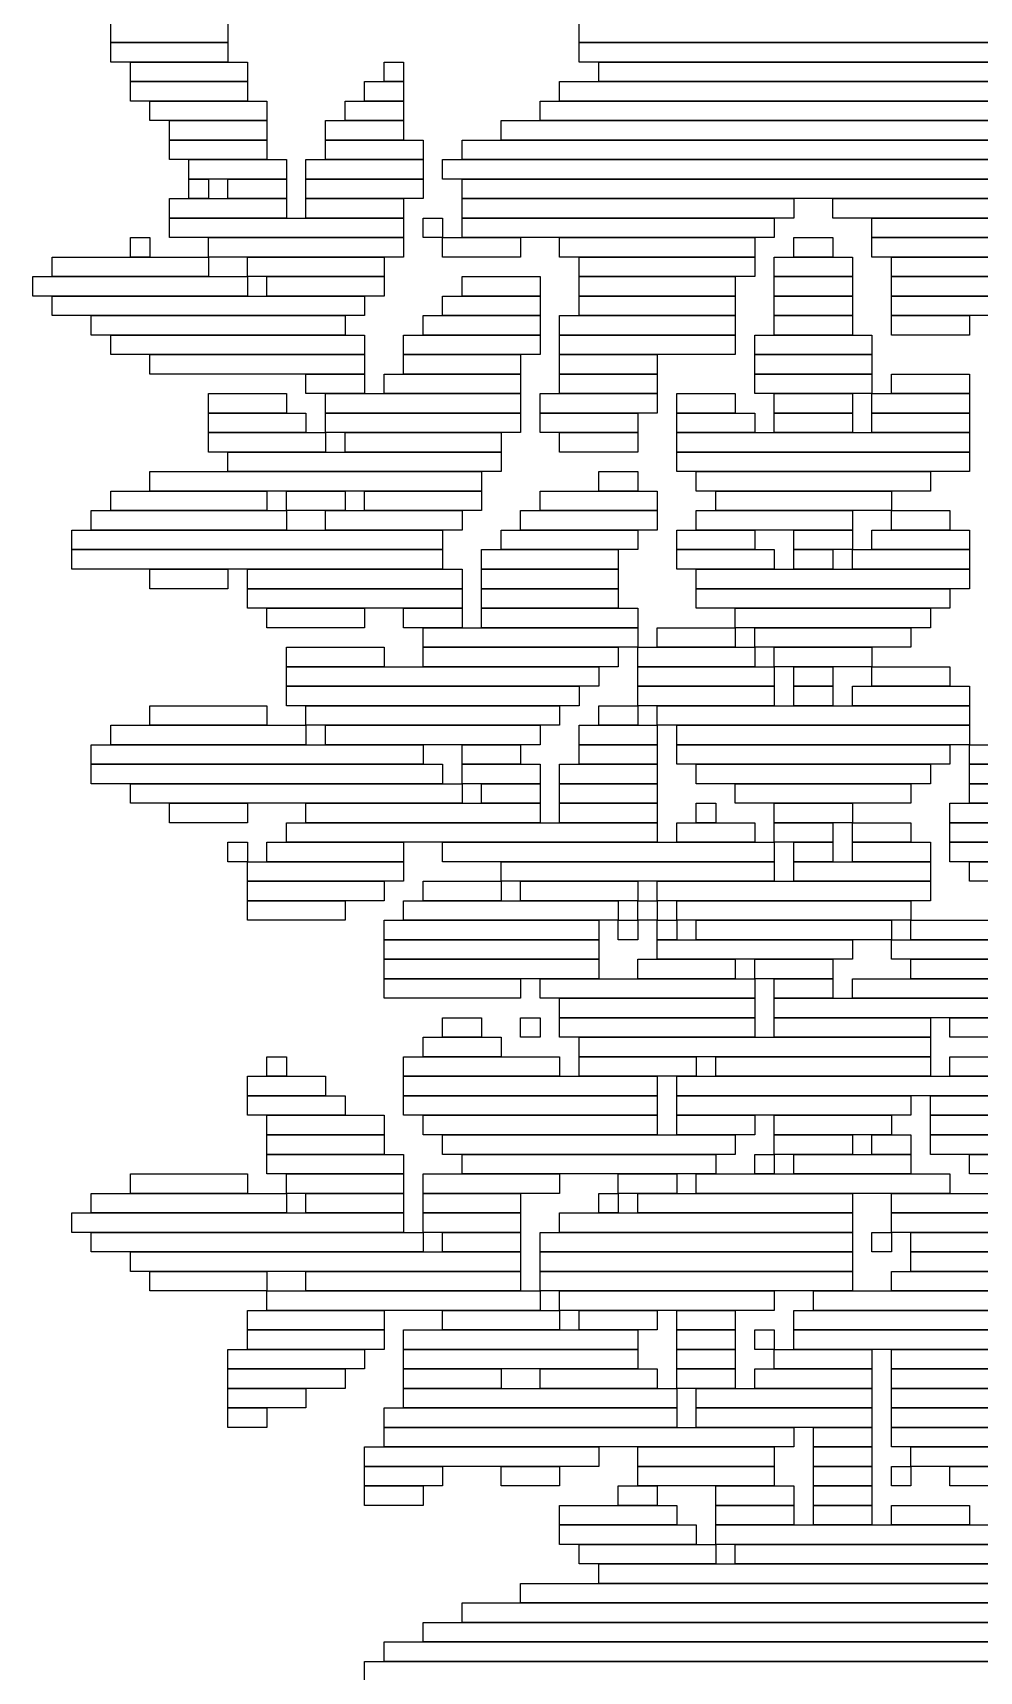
# Model space of a CAD drawing. Extents: x 291 to 733, y 317 to 719.
# Drawn here: x 291 to 339.5, y 387.5 to 471.5 of the extents above; entities that cross this region are included whole.
import ezdxf

# ---------------------------------------------------------------- set-up
doc = ezdxf.new("R2010")
doc.units = 0

msp = doc.modelspace()

# ---------------------------------------------------------------- linework, layer by layer
for p, q in [((295, 471), (295, 472)), ((301, 472), (301, 471)), ((319, 471), (319, 472)), ((301, 471), (295, 471)), ((295, 471), (301, 471)), ((295, 470), (295, 471)), ((301, 471), (301, 470)), ((376, 471), (319, 471)), ((319, 471), (376, 471)), ((319, 470), (319, 471)), ((301, 470), (295, 470)), ((296, 470), (302, 470)), ((296, 469), (296, 470)), ((302, 470), (302, 469)), ((309, 470), (310, 470)), ((309, 469), (309, 470)), ((310, 470), (310, 469)), ((376, 470), (319, 470)), ((320, 470), (375, 470)), ((320, 469), (320, 470)), ((302, 469), (296, 469)), ((296, 469), (302, 469)), ((296, 468), (296, 469)), ((302, 469), (302, 468)), ((308, 469), (310, 469)), ((308, 468), (308, 469)), ((310, 469), (309, 469)), ((310, 469), (310, 468)), ((318, 469), (377, 469)), ((318, 468), (318, 469)), ((375, 469), (320, 469)), ((302, 468), (296, 468)), ((297, 468), (303, 468)), ((297, 467), (297, 468)), ((303, 468), (303, 467)), ((307, 468), (310, 468)), ((307, 467), (307, 468)), ((310, 468), (308, 468)), ((310, 468), (310, 467)), ((317, 468), (379, 468)), ((317, 467), (317, 468)), ((377, 468), (318, 468)), ((303, 467), (297, 467)), ((298, 467), (303, 467)), ((298, 466), (298, 467)), ((303, 467), (303, 466)), ((306, 467), (310, 467)), ((306, 466), (306, 467)), ((310, 467), (307, 467)), ((310, 467), (310, 466)), ((315, 467), (381, 467)), ((315, 466), (315, 467)), ((379, 467), (317, 467)), ((303, 466), (298, 466)), ((298, 466), (303, 466)), ((298, 465), (298, 466)), ((303, 466), (303, 465)), ((310, 466), (306, 466)), ((306, 466), (311, 466)), ((306, 465), (306, 466)), ((311, 466), (311, 465)), ((313, 466), (383, 466)), ((313, 465), (313, 466)), ((381, 466), (315, 466)), ((303, 465), (298, 465)), ((299, 465), (304, 465)), ((299, 464), (299, 465)), ((304, 465), (304, 464)), ((305, 465), (311, 465)), ((305, 464), (305, 465)), ((311, 465), (306, 465)), ((311, 465), (311, 464)), ((312, 465), (386, 465)), ((312, 464), (312, 465)), ((383, 465), (313, 465)), ((304, 464), (299, 464)), ((299, 464), (300, 464)), ((299, 463), (299, 464)), ((300, 464), (300, 463)), ((301, 464), (304, 464)), ((301, 463), (301, 464)), ((304, 464), (304, 463)), ((311, 464), (305, 464)), ((305, 464), (311, 464)), ((305, 463), (305, 464)), ((311, 464), (311, 463)), ((386, 464), (312, 464)), ((313, 464), (390, 464)), ((313, 463), (313, 464)), ((298, 463), (304, 463)), ((298, 462), (298, 463)), ((300, 463), (299, 463)), ((304, 463), (301, 463)), ((304, 463), (304, 462)), ((311, 463), (305, 463)), ((305, 463), (310, 463)), ((305, 462), (305, 463)), ((310, 463), (310, 462)), ((390, 463), (313, 463)), ((313, 463), (330, 463)), ((313, 462), (313, 463)), ((330, 463), (330, 462)), ((332, 463), (394, 463)), ((332, 462), (332, 463)), ((304, 462), (298, 462)), ((298, 462), (310, 462)), ((298, 461), (298, 462)), ((310, 462), (305, 462)), ((310, 462), (310, 461)), ((311, 462), (312, 462)), ((311, 461), (311, 462)), ((312, 462), (312, 461)), ((330, 462), (313, 462)), ((313, 462), (329, 462)), ((313, 461), (313, 462)), ((329, 462), (329, 461)), ((394, 462), (332, 462)), ((334, 462), (405, 462)), ((334, 461), (334, 462)), ((296, 461), (297, 461)), ((296, 460), (296, 461)), ((297, 461), (297, 460)), ((310, 461), (298, 461)), ((300, 461), (310, 461)), ((300, 460), (300, 461)), ((310, 461), (310, 460)), ((312, 461), (311, 461)), ((312, 461), (316, 461)), ((312, 460), (312, 461)), ((329, 461), (313, 461)), ((316, 461), (316, 460)), ((318, 461), (328, 461)), ((318, 460), (318, 461)), ((328, 461), (328, 460)), ((330, 461), (332, 461)), ((330, 460), (330, 461)), ((332, 461), (332, 460)), ((405, 461), (334, 461)), ((334, 461), (404, 461)), ((334, 460), (334, 461)), ((292, 460), (300, 460)), ((292, 459), (292, 460)), ((297, 460), (296, 460)), ((310, 460), (300, 460)), ((300, 460), (300, 459)), ((302, 460), (309, 460)), ((302, 459), (302, 460)), ((309, 460), (309, 459)), ((316, 460), (312, 460)), ((328, 460), (318, 460)), ((319, 460), (328, 460)), ((319, 459), (319, 460)), ((328, 460), (328, 459)), ((329, 460), (333, 460)), ((329, 459), (329, 460)), ((332, 460), (330, 460)), ((333, 460), (333, 459)), ((404, 460), (334, 460)), ((335, 460), (404, 460)), ((335, 459), (335, 460)), ((291, 459), (302, 459)), ((291, 458), (291, 459)), ((300, 459), (292, 459)), ((309, 459), (302, 459)), ((302, 459), (302, 458)), ((303, 459), (309, 459)), ((303, 458), (303, 459)), ((309, 459), (309, 458)), ((313, 459), (317, 459)), ((313, 458), (313, 459)), ((317, 459), (317, 458)), ((328, 459), (319, 459)), ((319, 459), (327, 459)), ((319, 458), (319, 459)), ((327, 459), (327, 458)), ((333, 459), (329, 459)), ((329, 459), (333, 459)), ((329, 458), (329, 459)), ((333, 459), (333, 458)), ((404, 459), (335, 459)), ((335, 459), (403, 459)), ((335, 458), (335, 459)), ((302, 458), (291, 458)), ((292, 458), (308, 458)), ((292, 457), (292, 458)), ((309, 458), (303, 458)), ((308, 458), (308, 457)), ((312, 458), (317, 458)), ((312, 457), (312, 458)), ((317, 458), (313, 458)), ((317, 458), (317, 457)), ((327, 458), (319, 458)), ((319, 458), (327, 458)), ((319, 457), (319, 458)), ((327, 458), (327, 457)), ((333, 458), (329, 458)), ((329, 458), (333, 458)), ((329, 457), (329, 458)), ((333, 458), (333, 457)), ((403, 458), (335, 458)), ((335, 458), (402, 458)), ((335, 457), (335, 458)), ((308, 457), (292, 457)), ((294, 457), (307, 457)), ((294, 456), (294, 457)), ((307, 457), (307, 456)), ((311, 457), (317, 457)), ((311, 456), (311, 457)), ((317, 457), (312, 457)), ((317, 457), (317, 456)), ((318, 457), (327, 457)), ((318, 456), (318, 457)), ((327, 457), (319, 457)), ((327, 457), (327, 456)), ((333, 457), (329, 457)), ((329, 457), (333, 457)), ((329, 456), (329, 457)), ((333, 457), (333, 456)), ((402, 457), (335, 457)), ((335, 457), (339, 457)), ((335, 456), (335, 457)), ((339, 457), (339, 456)), ((307, 456), (294, 456)), ((295, 456), (308, 456)), ((295, 455), (295, 456)), ((308, 456), (308, 455)), ((310, 456), (317, 456)), ((310, 455), (310, 456)), ((317, 456), (311, 456)), ((317, 456), (317, 455)), ((327, 456), (318, 456)), ((318, 456), (327, 456)), ((318, 455), (318, 456)), ((327, 456), (327, 455)), ((328, 456), (334, 456)), ((328, 455), (328, 456)), ((333, 456), (329, 456)), ((334, 456), (334, 455)), ((339, 456), (335, 456)), ((308, 455), (295, 455)), ((297, 455), (308, 455)), ((297, 454), (297, 455)), ((308, 455), (308, 454)), ((317, 455), (310, 455)), ((310, 455), (316, 455)), ((310, 454), (310, 455)), ((316, 455), (316, 454)), ((327, 455), (318, 455)), ((318, 455), (323, 455)), ((318, 454), (318, 455)), ((323, 455), (323, 454)), ((334, 455), (328, 455)), ((328, 455), (334, 455)), ((328, 454), (328, 455)), ((334, 455), (334, 454)), ((308, 454), (297, 454)), ((305, 454), (308, 454)), ((305, 453), (305, 454)), ((308, 454), (308, 453)), ((309, 454), (316, 454)), ((309, 453), (309, 454)), ((316, 454), (310, 454)), ((316, 454), (316, 453)), ((323, 454), (318, 454)), ((318, 454), (323, 454)), ((318, 453), (318, 454)), ((323, 454), (323, 453)), ((334, 454), (328, 454)), ((328, 454), (334, 454)), ((328, 453), (328, 454)), ((334, 454), (334, 453)), ((335, 454), (339, 454)), ((335, 453), (335, 454)), ((339, 454), (339, 453)), ((300, 453), (304, 453)), ((300, 452), (300, 453)), ((304, 453), (304, 452)), ((308, 453), (305, 453)), ((306, 453), (316, 453)), ((306, 452), (306, 453)), ((316, 453), (309, 453)), ((316, 453), (316, 452)), ((317, 453), (323, 453)), ((317, 452), (317, 453)), ((323, 453), (318, 453)), ((323, 453), (323, 452)), ((324, 453), (327, 453)), ((324, 452), (324, 453)), ((327, 453), (327, 452)), ((334, 453), (328, 453)), ((329, 453), (333, 453)), ((329, 452), (329, 453)), ((333, 453), (333, 452)), ((334, 453), (339, 453)), ((334, 452), (334, 453)), ((339, 453), (335, 453)), ((339, 453), (339, 452)), ((304, 452), (300, 452)), ((300, 452), (305, 452)), ((300, 451), (300, 452)), ((305, 452), (305, 451)), ((316, 452), (306, 452)), ((306, 452), (316, 452)), ((306, 451), (306, 452)), ((316, 452), (316, 451)), ((323, 452), (317, 452)), ((317, 452), (322, 452)), ((317, 451), (317, 452)), ((322, 452), (322, 451)), ((327, 452), (324, 452)), ((324, 452), (328, 452)), ((324, 451), (324, 452)), ((328, 452), (328, 451)), ((333, 452), (329, 452)), ((329, 452), (333, 452)), ((329, 451), (329, 452)), ((333, 452), (333, 451)), ((339, 452), (334, 452)), ((334, 452), (339, 452)), ((334, 451), (334, 452)), ((339, 452), (339, 451)), ((305, 451), (300, 451)), ((300, 451), (306, 451)), ((300, 450), (300, 451)), ((316, 451), (306, 451)), ((306, 451), (306, 450)), ((307, 451), (315, 451)), ((307, 450), (307, 451)), ((315, 451), (315, 450)), ((322, 451), (317, 451)), ((318, 451), (322, 451)), ((318, 450), (318, 451)), ((322, 451), (322, 450)), ((328, 451), (324, 451)), ((324, 451), (339, 451)), ((324, 450), (324, 451)), ((333, 451), (329, 451)), ((339, 451), (334, 451)), ((339, 451), (339, 450)), ((306, 450), (300, 450)), ((301, 450), (315, 450)), ((301, 449), (301, 450)), ((315, 450), (307, 450)), ((315, 450), (315, 449)), ((322, 450), (318, 450)), ((339, 450), (324, 450)), ((324, 450), (339, 450)), ((324, 449), (324, 450)), ((339, 450), (339, 449)), ((297, 449), (314, 449)), ((297, 448), (297, 449)), ((315, 449), (301, 449)), ((314, 449), (314, 448)), ((320, 449), (322, 449)), ((320, 448), (320, 449)), ((322, 449), (322, 448)), ((339, 449), (324, 449)), ((325, 449), (337, 449)), ((325, 448), (325, 449)), ((337, 449), (337, 448)), ((295, 448), (303, 448)), ((295, 447), (295, 448)), ((314, 448), (297, 448)), ((303, 448), (303, 447)), ((304, 448), (307, 448)), ((304, 447), (304, 448)), ((307, 448), (307, 447)), ((308, 448), (314, 448)), ((308, 447), (308, 448)), ((314, 448), (314, 447)), ((317, 448), (323, 448)), ((317, 447), (317, 448)), ((322, 448), (320, 448)), ((323, 448), (323, 447)), ((337, 448), (325, 448)), ((326, 448), (335, 448)), ((326, 447), (326, 448)), ((335, 448), (335, 447)), ((294, 447), (304, 447)), ((294, 446), (294, 447)), ((303, 447), (295, 447)), ((307, 447), (304, 447)), ((304, 447), (304, 446)), ((306, 447), (313, 447)), ((306, 446), (306, 447)), ((314, 447), (308, 447)), ((313, 447), (313, 446)), ((316, 447), (323, 447)), ((316, 446), (316, 447)), ((323, 447), (317, 447)), ((323, 447), (323, 446)), ((325, 447), (333, 447)), ((325, 446), (325, 447)), ((335, 447), (326, 447)), ((333, 447), (333, 446)), ((335, 447), (338, 447)), ((335, 446), (335, 447)), ((338, 447), (338, 446)), ((293, 446), (312, 446)), ((293, 445), (293, 446)), ((304, 446), (294, 446)), ((313, 446), (306, 446)), ((312, 446), (312, 445)), ((315, 446), (322, 446)), ((315, 445), (315, 446)), ((323, 446), (316, 446)), ((322, 446), (322, 445)), ((324, 446), (328, 446)), ((324, 445), (324, 446)), ((333, 446), (325, 446)), ((328, 446), (328, 445)), ((330, 446), (333, 446)), ((330, 445), (330, 446)), ((333, 446), (333, 445)), ((334, 446), (339, 446)), ((334, 445), (334, 446)), ((338, 446), (335, 446)), ((339, 446), (339, 445)), ((312, 445), (293, 445)), ((293, 445), (312, 445)), ((293, 444), (293, 445)), ((312, 445), (312, 444)), ((314, 445), (321, 445)), ((314, 444), (314, 445)), ((322, 445), (315, 445)), ((321, 445), (321, 444)), ((328, 445), (324, 445)), ((324, 445), (329, 445)), ((324, 444), (324, 445)), ((329, 445), (329, 444)), ((333, 445), (330, 445)), ((330, 445), (332, 445)), ((330, 444), (330, 445)), ((332, 445), (332, 444)), ((333, 445), (339, 445)), ((333, 444), (333, 445)), ((339, 445), (334, 445)), ((339, 445), (339, 444)), ((312, 444), (293, 444)), ((297, 444), (301, 444)), ((297, 443), (297, 444)), ((301, 444), (301, 443)), ((302, 444), (313, 444)), ((302, 443), (302, 444)), ((313, 444), (313, 443)), ((321, 444), (314, 444)), ((314, 444), (321, 444)), ((314, 443), (314, 444)), ((321, 444), (321, 443)), ((329, 444), (324, 444)), ((325, 444), (339, 444)), ((325, 443), (325, 444)), ((332, 444), (330, 444)), ((339, 444), (333, 444)), ((339, 444), (339, 443)), ((301, 443), (297, 443)), ((313, 443), (302, 443)), ((302, 443), (313, 443)), ((302, 442), (302, 443)), ((313, 443), (313, 442)), ((321, 443), (314, 443)), ((314, 443), (321, 443)), ((314, 442), (314, 443)), ((321, 443), (321, 442)), ((339, 443), (325, 443)), ((325, 443), (338, 443)), ((325, 442), (325, 443)), ((338, 443), (338, 442)), ((313, 442), (302, 442)), ((303, 442), (308, 442)), ((303, 441), (303, 442)), ((308, 442), (308, 441)), ((310, 442), (313, 442)), ((310, 441), (310, 442)), ((313, 442), (313, 441)), ((321, 442), (314, 442)), ((314, 442), (322, 442)), ((314, 441), (314, 442)), ((322, 442), (322, 441)), ((338, 442), (325, 442)), ((327, 442), (337, 442)), ((327, 441), (327, 442)), ((337, 442), (337, 441)), ((308, 441), (303, 441)), ((313, 441), (310, 441)), ((311, 441), (322, 441)), ((311, 440), (311, 441)), ((322, 441), (314, 441)), ((322, 441), (322, 440)), ((323, 441), (327, 441)), ((323, 440), (323, 441)), ((337, 441), (327, 441)), ((327, 441), (327, 440)), ((328, 441), (336, 441)), ((328, 440), (328, 441)), ((336, 441), (336, 440)), ((304, 440), (309, 440)), ((304, 439), (304, 440)), ((309, 440), (309, 439)), ((322, 440), (311, 440)), ((311, 440), (321, 440)), ((311, 439), (311, 440)), ((321, 440), (321, 439)), ((322, 440), (328, 440)), ((322, 439), (322, 440)), ((327, 440), (323, 440)), ((336, 440), (328, 440)), ((328, 440), (328, 439)), ((329, 440), (334, 440)), ((329, 439), (329, 440)), ((334, 440), (334, 439)), ((309, 439), (304, 439)), ((304, 439), (320, 439)), ((304, 438), (304, 439)), ((321, 439), (311, 439)), ((320, 439), (320, 438)), ((328, 439), (322, 439)), ((322, 439), (329, 439)), ((322, 438), (322, 439)), ((334, 439), (329, 439)), ((329, 439), (329, 438)), ((330, 439), (332, 439)), ((330, 438), (330, 439)), ((332, 439), (332, 438)), ((334, 439), (338, 439)), ((334, 438), (334, 439)), ((338, 439), (338, 438)), ((320, 438), (304, 438)), ((304, 438), (319, 438)), ((304, 437), (304, 438)), ((319, 438), (319, 437)), ((329, 438), (322, 438)), ((322, 438), (329, 438)), ((322, 437), (322, 438)), ((329, 438), (329, 437)), ((332, 438), (330, 438)), ((330, 438), (332, 438)), ((330, 437), (330, 438)), ((332, 438), (332, 437)), ((333, 438), (339, 438)), ((333, 437), (333, 438)), ((338, 438), (334, 438)), ((339, 438), (339, 437)), ((297, 437), (303, 437)), ((297, 436), (297, 437)), ((303, 437), (303, 436)), ((319, 437), (304, 437)), ((305, 437), (318, 437)), ((305, 436), (305, 437)), ((318, 437), (318, 436)), ((320, 437), (322, 437)), ((320, 436), (320, 437)), ((329, 437), (322, 437)), ((322, 437), (322, 436)), ((323, 437), (339, 437)), ((323, 436), (323, 437)), ((332, 437), (330, 437)), ((339, 437), (333, 437)), ((339, 437), (339, 436)), ((295, 436), (305, 436)), ((295, 435), (295, 436)), ((303, 436), (297, 436)), ((318, 436), (305, 436)), ((305, 436), (305, 435)), ((306, 436), (317, 436)), ((306, 435), (306, 436)), ((317, 436), (317, 435)), ((319, 436), (323, 436)), ((319, 435), (319, 436)), ((322, 436), (320, 436)), ((339, 436), (323, 436)), ((323, 436), (323, 435)), ((324, 436), (339, 436)), ((324, 435), (324, 436)), ((339, 436), (339, 435)), ((294, 435), (311, 435)), ((294, 434), (294, 435)), ((305, 435), (295, 435)), ((317, 435), (306, 435)), ((311, 435), (311, 434)), ((313, 435), (316, 435)), ((313, 434), (313, 435)), ((316, 435), (316, 434)), ((323, 435), (319, 435)), ((319, 435), (323, 435)), ((319, 434), (319, 435)), ((323, 435), (323, 434)), ((339, 435), (324, 435)), ((324, 435), (338, 435)), ((324, 434), (324, 435)), ((338, 435), (338, 434)), ((339, 435), (342, 435)), ((339, 434), (339, 435)), ((311, 434), (294, 434)), ((294, 434), (312, 434)), ((294, 433), (294, 434)), ((312, 434), (312, 433)), ((316, 434), (313, 434)), ((313, 434), (317, 434)), ((313, 433), (313, 434)), ((317, 434), (317, 433)), ((318, 434), (323, 434)), ((318, 433), (318, 434)), ((323, 434), (319, 434)), ((323, 434), (323, 433)), ((338, 434), (324, 434)), ((325, 434), (337, 434)), ((325, 433), (325, 434)), ((337, 434), (337, 433)), ((342, 434), (339, 434)), ((339, 434), (342, 434)), ((339, 433), (339, 434)), ((312, 433), (294, 433)), ((296, 433), (313, 433)), ((296, 432), (296, 433)), ((317, 433), (313, 433)), ((313, 433), (313, 432)), ((314, 433), (317, 433)), ((314, 432), (314, 433)), ((317, 433), (317, 432)), ((323, 433), (318, 433)), ((318, 433), (323, 433)), ((318, 432), (318, 433)), ((323, 433), (323, 432)), ((337, 433), (325, 433)), ((327, 433), (336, 433)), ((327, 432), (327, 433)), ((336, 433), (336, 432)), ((342, 433), (339, 433)), ((339, 433), (343, 433)), ((339, 432), (339, 433)), ((313, 432), (296, 432)), ((298, 432), (302, 432)), ((298, 431), (298, 432)), ((302, 432), (302, 431)), ((305, 432), (317, 432)), ((305, 431), (305, 432)), ((317, 432), (314, 432)), ((317, 432), (317, 431)), ((323, 432), (318, 432)), ((318, 432), (323, 432)), ((318, 431), (318, 432)), ((323, 432), (323, 431)), ((325, 432), (326, 432)), ((325, 431), (325, 432)), ((326, 432), (326, 431)), ((336, 432), (327, 432)), ((329, 432), (333, 432)), ((329, 431), (329, 432)), ((333, 432), (333, 431)), ((338, 432), (343, 432)), ((338, 431), (338, 432)), ((343, 432), (339, 432)), ((302, 431), (298, 431)), ((304, 431), (323, 431)), ((304, 430), (304, 431)), ((317, 431), (305, 431)), ((323, 431), (318, 431)), ((323, 431), (323, 430)), ((324, 431), (328, 431)), ((324, 430), (324, 431)), ((326, 431), (325, 431)), ((328, 431), (328, 430)), ((333, 431), (329, 431)), ((329, 431), (332, 431)), ((329, 430), (329, 431)), ((332, 431), (332, 430)), ((333, 431), (336, 431)), ((333, 430), (333, 431)), ((336, 431), (336, 430)), ((343, 431), (338, 431)), ((338, 431), (346, 431)), ((338, 430), (338, 431)), ((301, 430), (302, 430)), ((301, 429), (301, 430)), ((302, 430), (302, 429)), ((303, 430), (310, 430)), ((303, 429), (303, 430)), ((323, 430), (304, 430)), ((310, 430), (310, 429)), ((312, 430), (329, 430)), ((312, 429), (312, 430)), ((328, 430), (324, 430)), ((332, 430), (329, 430)), ((329, 430), (329, 429)), ((330, 430), (332, 430)), ((330, 429), (330, 430)), ((332, 430), (332, 429)), ((336, 430), (333, 430)), ((333, 430), (337, 430)), ((333, 429), (333, 430)), ((337, 430), (337, 429)), ((346, 430), (338, 430)), ((338, 430), (352, 430)), ((338, 429), (338, 430)), ((302, 429), (301, 429)), ((302, 429), (310, 429)), ((302, 428), (302, 429)), ((310, 429), (303, 429)), ((310, 429), (310, 428)), ((329, 429), (312, 429)), ((315, 429), (329, 429)), ((315, 428), (315, 429)), ((329, 429), (329, 428)), ((332, 429), (330, 429)), ((330, 429), (337, 429)), ((330, 428), (330, 429)), ((337, 429), (333, 429)), ((337, 429), (337, 428)), ((352, 429), (338, 429)), ((339, 429), (352, 429)), ((339, 428), (339, 429)), ((310, 428), (302, 428)), ((302, 428), (309, 428)), ((302, 427), (302, 428)), ((309, 428), (309, 427)), ((311, 428), (315, 428)), ((311, 427), (311, 428)), ((329, 428), (315, 428)), ((315, 428), (315, 427)), ((316, 428), (322, 428)), ((316, 427), (316, 428)), ((322, 428), (322, 427)), ((323, 428), (337, 428)), ((323, 427), (323, 428)), ((337, 428), (330, 428)), ((337, 428), (337, 427)), ((352, 428), (339, 428)), ((309, 427), (302, 427)), ((302, 427), (307, 427)), ((302, 426), (302, 427)), ((307, 427), (307, 426)), ((310, 427), (321, 427)), ((310, 426), (310, 427)), ((315, 427), (311, 427)), ((322, 427), (316, 427)), ((321, 427), (321, 426)), ((322, 427), (323, 427)), ((322, 426), (322, 427)), ((337, 427), (323, 427)), ((323, 427), (323, 426)), ((324, 427), (336, 427)), ((324, 426), (324, 427)), ((336, 427), (336, 426)), ((307, 426), (302, 426)), ((309, 426), (320, 426)), ((309, 425), (309, 426)), ((321, 426), (310, 426)), ((320, 426), (320, 425)), ((321, 426), (322, 426)), ((321, 425), (321, 426)), ((323, 426), (322, 426)), ((322, 426), (322, 425)), ((323, 426), (324, 426)), ((323, 425), (323, 426)), ((336, 426), (324, 426)), ((324, 426), (324, 425)), ((325, 426), (335, 426)), ((325, 425), (325, 426)), ((335, 426), (335, 425)), ((336, 426), (340, 426)), ((336, 425), (336, 426)), ((320, 425), (309, 425)), ((309, 425), (320, 425)), ((309, 424), (309, 425)), ((320, 425), (320, 424)), ((322, 425), (321, 425)), ((324, 425), (323, 425)), ((323, 425), (333, 425)), ((323, 424), (323, 425)), ((335, 425), (325, 425)), ((333, 425), (333, 424)), ((335, 425), (342, 425)), ((335, 424), (335, 425)), ((340, 425), (336, 425)), ((320, 424), (309, 424)), ((309, 424), (320, 424)), ((309, 423), (309, 424)), ((320, 424), (320, 423)), ((322, 424), (327, 424)), ((322, 423), (322, 424)), ((333, 424), (323, 424)), ((327, 424), (327, 423)), ((328, 424), (332, 424)), ((328, 423), (328, 424)), ((332, 424), (332, 423)), ((342, 424), (335, 424)), ((336, 424), (342, 424)), ((336, 423), (336, 424)), ((320, 423), (309, 423)), ((309, 423), (316, 423)), ((309, 422), (309, 423)), ((316, 423), (316, 422)), ((317, 423), (328, 423)), ((317, 422), (317, 423)), ((327, 423), (322, 423)), ((332, 423), (328, 423)), ((328, 423), (328, 422)), ((329, 423), (332, 423)), ((329, 422), (329, 423)), ((332, 423), (332, 422)), ((333, 423), (346, 423)), ((333, 422), (333, 423)), ((342, 423), (336, 423)), ((316, 422), (309, 422)), ((328, 422), (317, 422)), ((318, 422), (328, 422)), ((318, 421), (318, 422)), ((328, 422), (328, 421)), ((332, 422), (329, 422)), ((329, 422), (346, 422)), ((329, 421), (329, 422)), ((346, 422), (333, 422)), ((312, 421), (314, 421)), ((312, 420), (312, 421)), ((314, 421), (314, 420)), ((316, 421), (317, 421)), ((316, 420), (316, 421)), ((317, 421), (317, 420)), ((328, 421), (318, 421)), ((318, 421), (328, 421)), ((318, 420), (318, 421)), ((328, 421), (328, 420)), ((346, 421), (329, 421)), ((329, 421), (337, 421)), ((329, 420), (329, 421)), ((337, 421), (337, 420)), ((338, 421), (346, 421)), ((338, 420), (338, 421)), ((311, 420), (315, 420)), ((311, 419), (311, 420)), ((314, 420), (312, 420)), ((315, 420), (315, 419)), ((317, 420), (316, 420)), ((328, 420), (318, 420)), ((319, 420), (337, 420)), ((319, 419), (319, 420)), ((337, 420), (329, 420)), ((337, 420), (337, 419)), ((346, 420), (338, 420)), ((303, 419), (304, 419)), ((303, 418), (303, 419)), ((304, 419), (304, 418)), ((310, 419), (318, 419)), ((310, 418), (310, 419)), ((315, 419), (311, 419)), ((318, 419), (318, 418)), ((337, 419), (319, 419)), ((319, 419), (325, 419)), ((319, 418), (319, 419)), ((325, 419), (325, 418)), ((326, 419), (337, 419)), ((326, 418), (326, 419)), ((337, 419), (337, 418)), ((338, 419), (350, 419)), ((338, 418), (338, 419)), ((302, 418), (306, 418)), ((302, 417), (302, 418)), ((304, 418), (303, 418)), ((306, 418), (306, 417)), ((318, 418), (310, 418)), ((310, 418), (323, 418)), ((310, 417), (310, 418)), ((325, 418), (319, 418)), ((323, 418), (323, 417)), ((324, 418), (352, 418)), ((324, 417), (324, 418)), ((337, 418), (326, 418)), ((350, 418), (338, 418)), ((306, 417), (302, 417)), ((302, 417), (307, 417)), ((302, 416), (302, 417)), ((307, 417), (307, 416)), ((323, 417), (310, 417)), ((310, 417), (323, 417)), ((310, 416), (310, 417)), ((323, 417), (323, 416)), ((352, 417), (324, 417)), ((324, 417), (336, 417)), ((324, 416), (324, 417)), ((336, 417), (336, 416)), ((337, 417), (352, 417)), ((337, 416), (337, 417)), ((307, 416), (302, 416)), ((303, 416), (309, 416)), ((303, 415), (303, 416)), ((309, 416), (309, 415)), ((323, 416), (310, 416)), ((311, 416), (323, 416)), ((311, 415), (311, 416)), ((323, 416), (323, 415)), ((336, 416), (324, 416)), ((324, 416), (328, 416)), ((324, 415), (324, 416)), ((328, 416), (328, 415)), ((329, 416), (335, 416)), ((329, 415), (329, 416)), ((335, 416), (335, 415)), ((352, 416), (337, 416)), ((337, 416), (352, 416)), ((337, 415), (337, 416)), ((309, 415), (303, 415)), ((303, 415), (309, 415)), ((303, 414), (303, 415)), ((309, 415), (309, 414)), ((323, 415), (311, 415)), ((312, 415), (327, 415)), ((312, 414), (312, 415)), ((328, 415), (324, 415)), ((327, 415), (327, 414)), ((335, 415), (329, 415)), ((329, 415), (333, 415)), ((329, 414), (329, 415)), ((333, 415), (333, 414)), ((334, 415), (336, 415)), ((334, 414), (334, 415)), ((336, 415), (336, 414)), ((352, 415), (337, 415)), ((337, 415), (351, 415)), ((337, 414), (337, 415)), ((309, 414), (303, 414)), ((303, 414), (310, 414)), ((303, 413), (303, 414)), ((310, 414), (310, 413)), ((327, 414), (312, 414)), ((313, 414), (326, 414)), ((313, 413), (313, 414)), ((326, 414), (326, 413)), ((328, 414), (329, 414)), ((328, 413), (328, 414)), ((333, 414), (329, 414)), ((329, 414), (329, 413)), ((330, 414), (336, 414)), ((330, 413), (330, 414)), ((336, 414), (334, 414)), ((336, 414), (336, 413)), ((351, 414), (337, 414)), ((339, 414), (350, 414)), ((339, 413), (339, 414)), ((296, 413), (302, 413)), ((296, 412), (296, 413)), ((302, 413), (302, 412)), ((310, 413), (303, 413)), ((304, 413), (310, 413)), ((304, 412), (304, 413)), ((310, 413), (310, 412)), ((311, 413), (318, 413)), ((311, 412), (311, 413)), ((326, 413), (313, 413)), ((318, 413), (318, 412)), ((321, 413), (324, 413)), ((321, 412), (321, 413)), ((324, 413), (324, 412)), ((325, 413), (338, 413)), ((325, 412), (325, 413)), ((329, 413), (328, 413)), ((336, 413), (330, 413)), ((338, 413), (338, 412)), ((350, 413), (339, 413)), ((294, 412), (304, 412)), ((294, 411), (294, 412)), ((302, 412), (296, 412)), ((310, 412), (304, 412)), ((304, 412), (304, 411)), ((305, 412), (310, 412)), ((305, 411), (305, 412)), ((310, 412), (310, 411)), ((318, 412), (311, 412)), ((311, 412), (316, 412)), ((311, 411), (311, 412)), ((316, 412), (316, 411)), ((320, 412), (321, 412)), ((320, 411), (320, 412)), ((324, 412), (321, 412)), ((321, 412), (321, 411)), ((322, 412), (333, 412)), ((322, 411), (322, 412)), ((338, 412), (325, 412)), ((333, 412), (333, 411)), ((335, 412), (340, 412)), ((335, 411), (335, 412)), ((293, 411), (310, 411)), ((293, 410), (293, 411)), ((304, 411), (294, 411)), ((310, 411), (305, 411)), ((310, 411), (310, 410)), ((316, 411), (311, 411)), ((311, 411), (316, 411)), ((311, 410), (311, 411)), ((316, 411), (316, 410)), ((318, 411), (333, 411)), ((318, 410), (318, 411)), ((321, 411), (320, 411)), ((333, 411), (322, 411)), ((333, 411), (333, 410)), ((340, 411), (335, 411)), ((335, 411), (341, 411)), ((335, 410), (335, 411)), ((310, 410), (293, 410)), ((294, 410), (311, 410)), ((294, 409), (294, 410)), ((316, 410), (311, 410)), ((311, 410), (311, 409)), ((312, 410), (316, 410)), ((312, 409), (312, 410)), ((316, 410), (316, 409)), ((317, 410), (333, 410)), ((317, 409), (317, 410)), ((333, 410), (318, 410)), ((333, 410), (333, 409)), ((334, 410), (335, 410)), ((334, 409), (334, 410)), ((341, 410), (335, 410)), ((335, 410), (335, 409)), ((336, 410), (356, 410)), ((336, 409), (336, 410)), ((311, 409), (294, 409)), ((296, 409), (316, 409)), ((296, 408), (296, 409)), ((316, 409), (312, 409)), ((316, 409), (316, 408)), ((333, 409), (317, 409)), ((317, 409), (333, 409)), ((317, 408), (317, 409)), ((333, 409), (333, 408)), ((335, 409), (334, 409)), ((356, 409), (336, 409)), ((336, 409), (369, 409)), ((336, 408), (336, 409)), ((316, 408), (296, 408)), ((297, 408), (303, 408)), ((297, 407), (297, 408)), ((303, 408), (303, 407)), ((305, 408), (316, 408)), ((305, 407), (305, 408)), ((316, 408), (316, 407)), ((333, 408), (317, 408)), ((317, 408), (333, 408)), ((317, 407), (317, 408)), ((333, 408), (333, 407)), ((335, 408), (350, 408)), ((335, 407), (335, 408)), ((369, 408), (336, 408)), ((303, 407), (297, 407)), ((303, 407), (317, 407)), ((303, 406), (303, 407)), ((316, 407), (305, 407)), ((333, 407), (317, 407)), ((317, 407), (317, 406)), ((318, 407), (329, 407)), ((318, 406), (318, 407)), ((329, 407), (329, 406)), ((331, 407), (350, 407)), ((331, 406), (331, 407)), ((350, 407), (335, 407)), ((302, 406), (309, 406)), ((302, 405), (302, 406)), ((317, 406), (303, 406)), ((309, 406), (309, 405)), ((312, 406), (318, 406)), ((312, 405), (312, 406)), ((329, 406), (318, 406)), ((318, 406), (318, 405)), ((319, 406), (323, 406)), ((319, 405), (319, 406)), ((323, 406), (323, 405)), ((324, 406), (327, 406)), ((324, 405), (324, 406)), ((327, 406), (327, 405)), ((330, 406), (349, 406)), ((330, 405), (330, 406)), ((350, 406), (331, 406)), ((309, 405), (302, 405)), ((302, 405), (309, 405)), ((302, 404), (302, 405)), ((309, 405), (309, 404)), ((310, 405), (322, 405)), ((310, 404), (310, 405)), ((318, 405), (312, 405)), ((323, 405), (319, 405)), ((322, 405), (322, 404)), ((327, 405), (324, 405)), ((324, 405), (327, 405)), ((324, 404), (324, 405)), ((327, 405), (327, 404)), ((328, 405), (329, 405)), ((328, 404), (328, 405)), ((329, 405), (329, 404)), ((349, 405), (330, 405)), ((330, 405), (347, 405)), ((330, 404), (330, 405)), ((301, 404), (308, 404)), ((301, 403), (301, 404)), ((309, 404), (302, 404)), ((308, 404), (308, 403)), ((322, 404), (310, 404)), ((310, 404), (322, 404)), ((310, 403), (310, 404)), ((322, 404), (322, 403)), ((327, 404), (324, 404)), ((324, 404), (327, 404)), ((324, 403), (324, 404)), ((327, 404), (327, 403)), ((329, 404), (328, 404)), ((329, 404), (334, 404)), ((329, 403), (329, 404)), ((347, 404), (330, 404)), ((334, 404), (334, 403)), ((335, 404), (340, 404)), ((335, 403), (335, 404)), ((308, 403), (301, 403)), ((301, 403), (307, 403)), ((301, 402), (301, 403)), ((307, 403), (307, 402)), ((322, 403), (310, 403)), ((310, 403), (315, 403)), ((310, 402), (310, 403)), ((315, 403), (315, 402)), ((317, 403), (323, 403)), ((317, 402), (317, 403)), ((323, 403), (323, 402)), ((327, 403), (324, 403)), ((324, 403), (327, 403)), ((324, 402), (324, 403)), ((327, 403), (327, 402)), ((328, 403), (334, 403)), ((328, 402), (328, 403)), ((334, 403), (329, 403)), ((334, 403), (334, 402)), ((340, 403), (335, 403)), ((335, 403), (344, 403)), ((335, 402), (335, 403)), ((307, 402), (301, 402)), ((301, 402), (305, 402)), ((301, 401), (301, 402)), ((305, 402), (305, 401)), ((315, 402), (310, 402)), ((310, 402), (324, 402)), ((310, 401), (310, 402)), ((323, 402), (317, 402)), ((327, 402), (324, 402)), ((324, 402), (324, 401)), ((325, 402), (334, 402)), ((325, 401), (325, 402)), ((334, 402), (328, 402)), ((334, 402), (334, 401)), ((344, 402), (335, 402)), ((335, 402), (350, 402)), ((335, 401), (335, 402)), ((305, 401), (301, 401)), ((301, 401), (303, 401)), ((301, 400), (301, 401)), ((303, 401), (303, 400)), ((309, 401), (324, 401)), ((309, 400), (309, 401)), ((324, 401), (310, 401)), ((324, 401), (324, 400)), ((334, 401), (325, 401)), ((325, 401), (334, 401)), ((325, 400), (325, 401)), ((334, 401), (334, 400)), ((350, 401), (335, 401)), ((335, 401), (354, 401)), ((335, 400), (335, 401)), ((303, 400), (301, 400)), ((324, 400), (309, 400)), ((309, 400), (330, 400)), ((309, 399), (309, 400)), ((334, 400), (325, 400)), ((330, 400), (330, 399)), ((331, 400), (334, 400)), ((331, 399), (331, 400)), ((334, 400), (334, 399)), ((354, 400), (335, 400)), ((335, 400), (356, 400)), ((335, 399), (335, 400)), ((308, 399), (320, 399)), ((308, 398), (308, 399)), ((330, 399), (309, 399)), ((320, 399), (320, 398)), ((322, 399), (329, 399)), ((322, 398), (322, 399)), ((329, 399), (329, 398)), ((334, 399), (331, 399)), ((331, 399), (334, 399)), ((331, 398), (331, 399)), ((334, 399), (334, 398)), ((356, 399), (335, 399)), ((336, 399), (358, 399)), ((336, 398), (336, 399)), ((320, 398), (308, 398)), ((308, 398), (312, 398)), ((308, 397), (308, 398)), ((312, 398), (312, 397)), ((315, 398), (318, 398)), ((315, 397), (315, 398)), ((318, 398), (318, 397)), ((329, 398), (322, 398)), ((322, 398), (329, 398)), ((322, 397), (322, 398)), ((329, 398), (329, 397)), ((334, 398), (331, 398)), ((331, 398), (334, 398)), ((331, 397), (331, 398)), ((334, 398), (334, 397)), ((335, 398), (336, 398)), ((335, 397), (335, 398)), ((358, 398), (336, 398)), ((336, 398), (336, 397)), ((338, 398), (359, 398)), ((338, 397), (338, 398)), ((312, 397), (308, 397)), ((308, 397), (311, 397)), ((308, 396), (308, 397)), ((311, 397), (311, 396)), ((318, 397), (315, 397)), ((321, 397), (323, 397)), ((321, 396), (321, 397)), ((329, 397), (322, 397)), ((323, 397), (323, 396)), ((326, 397), (330, 397)), ((326, 396), (326, 397)), ((330, 397), (330, 396)), ((334, 397), (331, 397)), ((331, 397), (334, 397)), ((331, 396), (331, 397)), ((334, 397), (334, 396)), ((336, 397), (335, 397)), ((359, 397), (338, 397)), ((311, 396), (308, 396)), ((318, 396), (324, 396)), ((318, 395), (318, 396)), ((323, 396), (321, 396)), ((324, 396), (324, 395)), ((330, 396), (326, 396)), ((326, 396), (330, 396)), ((326, 395), (326, 396)), ((330, 396), (330, 395)), ((334, 396), (331, 396)), ((331, 396), (334, 396)), ((331, 395), (331, 396)), ((334, 396), (334, 395)), ((335, 396), (339, 396)), ((335, 395), (335, 396)), ((339, 396), (339, 395)), ((324, 395), (318, 395)), ((318, 395), (325, 395)), ((318, 394), (318, 395)), ((325, 395), (325, 394)), ((330, 395), (326, 395)), ((326, 395), (340, 395)), ((326, 394), (326, 395)), ((334, 395), (331, 395)), ((339, 395), (335, 395)), ((325, 394), (318, 394)), ((319, 394), (326, 394)), ((319, 393), (319, 394)), ((340, 394), (326, 394)), ((326, 394), (326, 393)), ((327, 394), (340, 394)), ((327, 393), (327, 394)), ((326, 393), (319, 393)), ((320, 393), (351, 393)), ((320, 392), (320, 393)), ((340, 393), (327, 393)), ((316, 392), (352, 392)), ((316, 391), (316, 392)), ((351, 392), (320, 392)), ((313, 391), (351, 391)), ((313, 390), (313, 391)), ((352, 391), (316, 391)), ((311, 390), (350, 390)), ((311, 389), (311, 390)), ((351, 390), (313, 390)), ((309, 389), (349, 389)), ((309, 388), (309, 389)), ((350, 389), (311, 389)), ((308, 388), (374, 388)), ((308, 387), (308, 388)), ((349, 388), (309, 388))]:
    msp.add_line(p, q)

doc.saveas('drawing.dxf')
